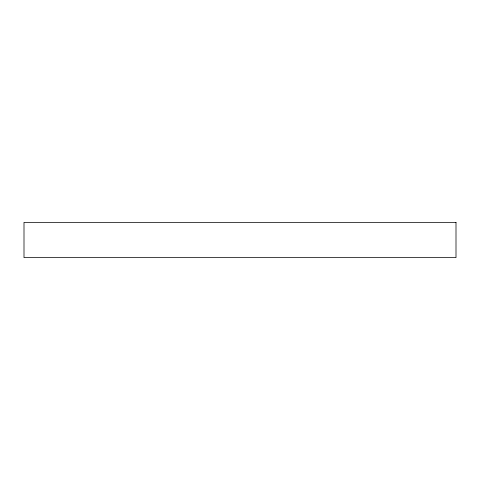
<?xml version="1.0" encoding="UTF-8"?>
<svg xmlns="http://www.w3.org/2000/svg" width="480" height="480" viewBox="0 0 480 480"><rect width="100%" height="100%" fill="white"/><g stroke="black" fill="none" stroke-linecap="round" stroke-linejoin="round"><path stroke-width="0.72" d="M456 222.366L24 222.366L24 257.634L456 257.634L456 222.366"/></g></svg>
